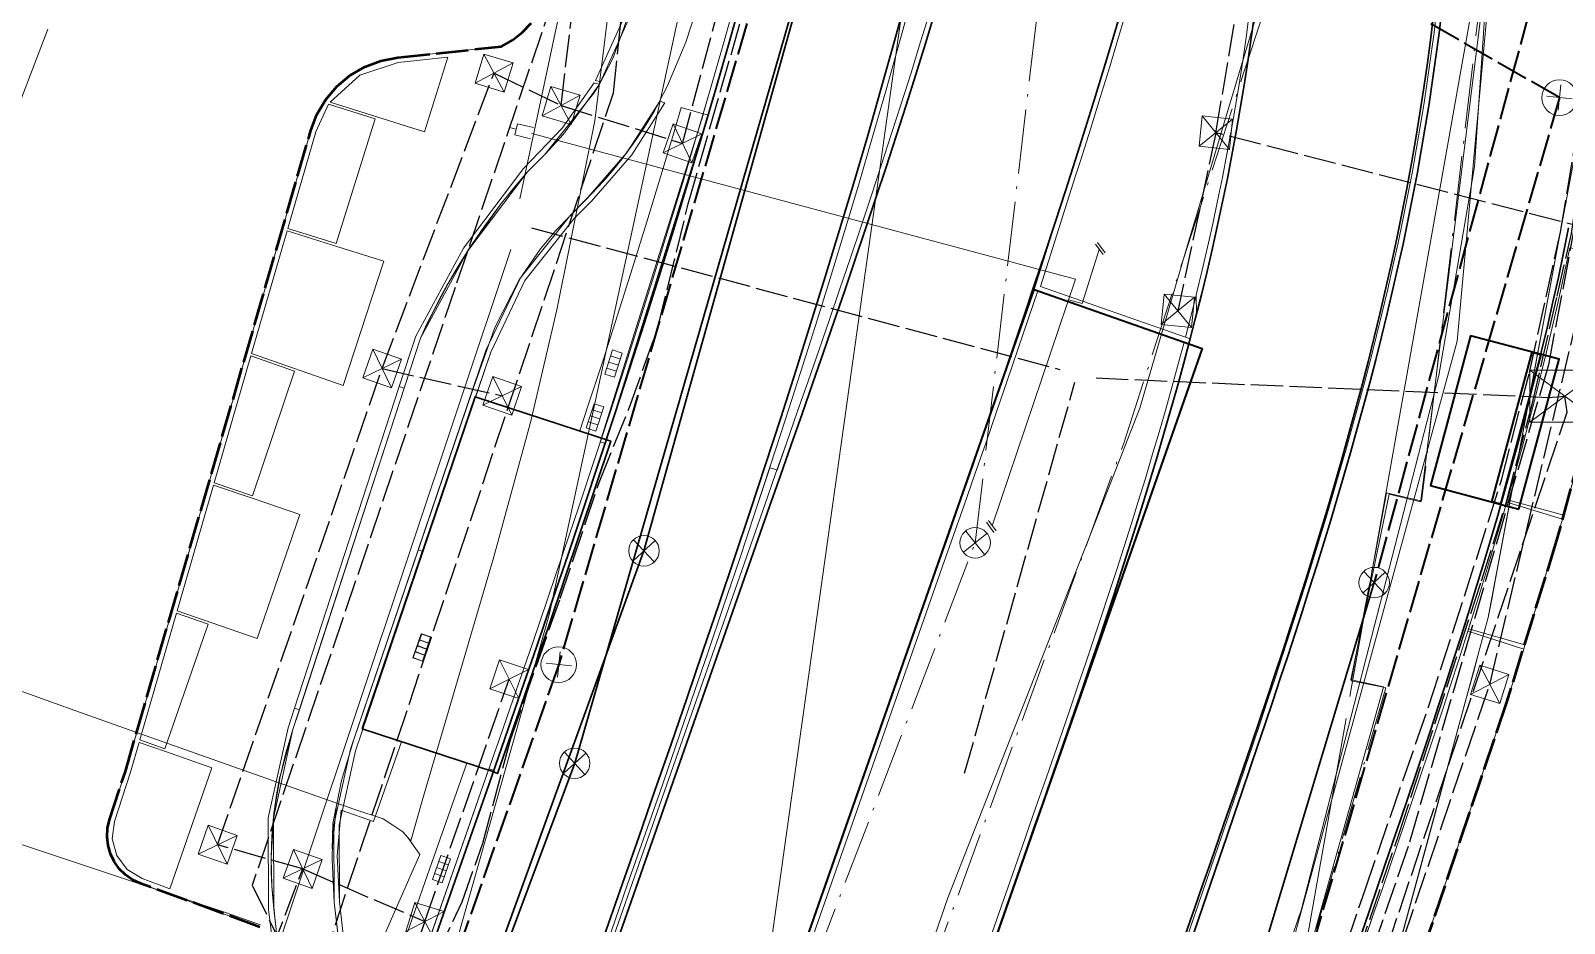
# Model space of a CAD drawing. Header units: metres. Extents: x 105014 to 106600, y 111320 to 118425.
# Drawn here: x 105889.2 to 105949.5, y 114682.6 to 114717.8 of the extents above; entities that cross this region are included whole.
import ezdxf

# ---------------------------------------------------------------- set-up
doc = ezdxf.new("R2010")
doc.units = ezdxf.units.M
doc.linetypes.add('DASHDOT', pattern=[3.556, 2.54, -0.508, 0, -0.508])
doc.linetypes.add('DASHED', pattern=[1.524, 1.27, -0.254])
for name, color, linetype, lineweight in [('00-BASE-LIMITE', 7, 'DASHED', 50), ('00-BASE-UE', 42, 'DASHED', 25), ('10-PAV-CALZADA-BRT', 12, 'CONTINUOUS', 30), ('10-PAV-CALZADA-MIXTA', 8, 'CONTINUOUS', 30), ('10-PAV-CICLORUTA', 76, 'CONTINUOUS', 18), ('10-PAV-ESTACION-TM', 1, 'CONTINUOUS', 40), ('10-PAV-PARADERO', 30, 'CONTINUOUS', 30), ('10-PAV-SARDINEL', 252, 'CONTINUOUS', 13), ('20-EP-ZONA-DURA', 253, 'CONTINUOUS', 13), ('20-EP-ZONA-VERDE', 84, 'CONTINUOUS', 13), ('30-RED-ENEL-NODOS', 11, 'CONTINUOUS', 13), ('30-RED-ENEL-PROY', 1, 'DASHED', 25), ('30-RED-ETB-CAMARA', 151, 'CONTINUOUS', 13), ('30-RED-ETB-EXIST', 145, 'CONTINUOUS', 13), ('30-RED-ETB-PROY', 5, 'DASHED', 25), ('30-RED-MOVISTAR-PROY', 4, 'DASHED', 25), ('30-RED-VANTI-EXIST', 52, 'CONTINUOUS', 13), ('30-RED-VANTI-PROY', 2, 'DASHED', 25), ('30-RED-VANTI-RETIRO', 8, 'DASHDOT', 13), ('35-RH-ACUE-DOMICILIARIA', 152, 'CONTINUOUS', 9), ('35-RH-ACUE-MENOR-EXIST', 151, 'CONTINUOUS', 13), ('35-RH-ACUE-MENOR-PROY', 5, 'DASHED', 25), ('35-RH-PLUV-COLECTOR', 96, 'CONTINUOUS', 30), ('35-RH-PLUV-INTERCEPTOR', 3, 'DASHED', 40), ('35-RH-PLUV-NODOS', 94, 'CONTINUOUS', 13), ('35-RH-PLUV-RETIRO', 8, 'DASHDOT', 13), ('36-RH-SAN-COLECTOR-PROY', 6, 'DASHED', 35), ('36-RH-SAN-POZOS', 216, 'CONTINUOUS', 13), ('50-EST-MURO-CONTENCION', 34, 'CONTINUOUS', 40), ('60-PREDIAL-LOTE', 42, 'CONTINUOUS', 13)]:
    doc.layers.add(name, color=color, linetype=linetype, lineweight=lineweight)

# ---------------------------------------------------------------- blocks, each defined once
blk = doc.blocks.new('CAM_ETB_T_13')
for p, q in [((-1.375, -1.025), (1.375, 1.025)), ((-1.375, 1.025), (1.375, -1.025))]:
    blk.add_line(p, q)
blk.add_lwpolyline([(-1.375, -1.025), (1.375, -1.025), (1.375, 1.025), (-1.375, 1.025)], close=True)
blk = doc.blocks.new('CAJA_ENEL')
for p, q in [((-0.6, -0.6), (0.6, 0.6)), ((-0.6, 0.6), (0.6, -0.6))]:
    blk.add_line(p, q)
blk.add_lwpolyline([(-0.6, -0.6), (0.6, -0.6), (0.6, 0.6), (-0.6, 0.6)], close=True)
blk = doc.blocks.new('POZO_SAN')
for p, q in [((-0.5, 0), (0.5, 0)), ((0, -0.5), (0, 0.5))]:
    blk.add_line(p, q)
blk.add_circle((0, 0), 0.7)
blk = doc.blocks.new('SUMIDERO')
for p, q in [((-0.25, -0.2), (-0.25, 0.2)), ((0, -0.2), (0, 0.2)), ((0.25, -0.2), (0.25, 0.2))]:
    blk.add_line(p, q)
blk.add_lwpolyline([(-0.5, -0.2), (0.5, -0.2), (0.5, 0.2), (-0.5, 0.2)], close=True)
blk = doc.blocks.new('POZO_PLUV')
for p, q in [((-0.42, -0.42), (0.42, 0.42)), ((-0.42, 0.42), (0.42, -0.42))]:
    blk.add_line(p, q)
blk.add_circle((0, 0), 0.6)

msp = doc.modelspace()

# ---------------------------------------------------------------- linework, layer by layer
at = {"layer": '00-BASE-LIMITE'}
for points in [[(105898.2113, 114682.4977), (105893.5141, 114684.2187), (105893.2053, 114684.3627), (105892.9254, 114684.5571), (105892.6826, 114684.7961), (105892.4839, 114685.0729), (105892.3351, 114685.3794), (105892.2405, 114685.7068), (105892.2028, 114686.0454), (105892.2231, 114686.3855), (105892.3009, 114686.7173), (105892.9211, 114688.6173), (105900.2181, 114713.8357), (105900.4598, 114714.466), (105900.804, 114715.0467), (105901.241, 114715.5613), (105901.7584, 114715.995), (105902.3412, 114716.3356), (105902.9731, 114716.5733), (105903.6359, 114716.7013), (105907.7193, 114717.1371), (105908.1526, 114717.3858), (105908.545, 114717.695), (105908.8883, 114718.058)], [(105950.9695, 114704.1529), (105949.2349, 114697.7164), (105947.2661, 114691.3477), (105944.2369, 114682.3465), (105940.7155, 114672.0683), (105932.3729, 114647.7179)]]:
    msp.add_lwpolyline(points, dxfattribs=at)
at = {"layer": '00-BASE-UE'}
for points in [[(105898.2113, 114682.4977), (105893.5141, 114684.2187), (105893.2053, 114684.3627), (105892.9254, 114684.5571), (105892.6826, 114684.7961), (105892.4839, 114685.0729), (105892.3351, 114685.3794), (105892.2405, 114685.7068), (105892.2028, 114686.0454), (105892.2231, 114686.3855), (105892.3009, 114686.7173), (105892.9211, 114688.6173), (105900.2181, 114713.8357), (105900.4598, 114714.466), (105900.804, 114715.0467), (105901.241, 114715.5613), (105901.7583, 114715.995), (105902.3412, 114716.3356), (105902.9731, 114716.5733), (105903.6359, 114716.7013), (105907.7193, 114717.1371), (105908.1526, 114717.3858), (105908.545, 114717.695), (105908.8883, 114718.058)], [(105950.9695, 114704.1529), (105949.2349, 114697.7164), (105947.2661, 114691.3477), (105944.2369, 114682.3465), (105940.7155, 114672.0683), (105932.3729, 114647.7179)]]:
    msp.add_lwpolyline(points, dxfattribs=at)
at = {"layer": '10-PAV-CALZADA-BRT'}
for points in [[(105932.2201, 114718.9515), (105931.8503, 114717.6941), (105931.4735, 114716.4399), (105931.0905, 114715.1889), (105930.7015, 114713.9407), (105930.3071, 114712.6957), (105929.9077, 114711.4535), (105929.5035, 114710.2139), (105929.0953, 114708.9769), (105928.6833, 114707.7425), (105928.2681, 114706.5103), (105927.8499, 114705.2805), (105927.4291, 114704.0527), (105927.0063, 114702.8267), (105926.5819, 114701.6027), (105926.1557, 114700.3787), (105925.7293, 114699.1583), (105925.3027, 114697.9393), (105924.8757, 114696.7215), (105882.9363, 114577.0777)], [(105876.3305, 114579.3931), (105918.2699, 114699.0371), (105918.6965, 114700.2547), (105919.1227, 114701.4713), (105919.5473, 114702.6873), (105919.9697, 114703.9003), (105920.3907, 114705.1145), (105920.8093, 114706.3283), (105921.2251, 114707.5417), (105921.6377, 114708.7551), (105922.0467, 114709.9685), (105922.4517, 114711.1819), (105922.8523, 114712.3955), (105923.2479, 114713.6097), (105923.6385, 114714.8241), (105924.0235, 114716.0391), (105924.4023, 114717.2549), (105924.7747, 114718.4715)], [(105881.7041, 114552.4015), (105928.3773, 114685.5497), (105928.6973, 114686.4629), (105929.0167, 114687.3751), (105929.3351, 114688.2865), (105929.6515, 114689.1949), (105929.9667, 114690.1043), (105930.2803, 114691.0131), (105930.5915, 114691.9215), (105930.9003, 114692.8295), (105931.2063, 114693.7371), (105931.5091, 114694.6445), (105931.8085, 114695.5519), (105932.1045, 114696.4593), (105932.3963, 114697.3667), (105932.6839, 114698.2743), (105932.9669, 114699.1821), (105933.2449, 114700.0901), (105933.5179, 114700.9985), (105933.7855, 114701.9075), (105934.0471, 114702.8167), (105934.3029, 114703.7265), (105934.5521, 114704.6369), (105934.7947, 114705.5479), (105935.0305, 114706.4595), (105935.2589, 114707.3717), (105935.4799, 114708.2847), (105935.6929, 114709.1983), (105935.8977, 114710.1125), (105936.0941, 114711.0273), (105936.2817, 114711.9429), (105936.4603, 114712.8591), (105936.6297, 114713.7761), (105936.7897, 114714.6947), (105936.9405, 114715.6159), (105937.0827, 114716.5395), (105937.2165, 114717.4657), (105937.3421, 114718.3941)], [(105944.4081, 114718.4751), (105944.2829, 114717.4855), (105944.1491, 114716.4961), (105944.0061, 114715.5065), (105943.8539, 114714.5173), (105943.6919, 114713.5285), (105943.5199, 114712.5403), (105943.3377, 114711.5539), (105943.1459, 114710.5705), (105942.9451, 114709.5899), (105942.7353, 114708.6125), (105942.5169, 114707.6381), (105942.2903, 114706.6667), (105942.0561, 114705.6985), (105941.8143, 114704.7331), (105941.5655, 114703.7709), (105941.3099, 114702.8115), (105941.0481, 114701.8553), (105940.7801, 114700.9017), (105940.5065, 114699.9511), (105940.2275, 114699.0031), (105939.9435, 114698.0579), (105939.6549, 114697.1155), (105939.3619, 114696.1755), (105939.0647, 114695.2379), (105938.7639, 114694.3029), (105938.4599, 114693.3701), (105938.1527, 114692.4395), (105937.8429, 114691.5111), (105937.5305, 114690.5845), (105937.2161, 114689.6601), (105936.9001, 114688.7375), (105936.5823, 114687.8165), (105936.2637, 114686.8973), (105935.9435, 114685.9779), (105935.6235, 114685.0621), (105935.3033, 114684.1477), (105934.9833, 114683.2341), (105888.5253, 114550.6999)]]:
    msp.add_lwpolyline(points, dxfattribs=at)
at = {"layer": '10-PAV-CALZADA-MIXTA'}
for points in [[(105923.6973, 114719.2225), (105923.1865, 114717.3557), (105922.6633, 114715.4923), (105922.1285, 114713.6321), (105921.5825, 114711.7753), (105921.0259, 114709.9215), (105920.4595, 114708.0709), (105919.8839, 114706.2229), (105919.2997, 114704.3777), (105918.7073, 114702.5351), (105918.1077, 114700.6949), (105917.5015, 114698.8567), (105916.8889, 114697.0207), (105916.2711, 114695.1865), (105915.6481, 114693.3541), (105915.0211, 114691.5229), (105914.3903, 114689.6931), (105913.7565, 114687.8643), (105913.1203, 114686.0365), (105912.4823, 114684.2091), (105911.8429, 114682.3823), (105911.2031, 114680.5557), (105876.2351, 114580.7535)], [(105899.2174, 114577.9432), (105935.9593, 114685.1823), (105936.2625, 114686.0673), (105936.5653, 114686.9525), (105936.8677, 114687.8377), (105937.1691, 114688.7233), (105937.4693, 114689.6093), (105937.7681, 114690.4957), (105938.0653, 114691.3829), (105938.3605, 114692.2705), (105938.6531, 114693.1591), (105938.9435, 114694.0483), (105939.2307, 114694.9387), (105939.5147, 114695.8299), (105939.7953, 114696.7223), (105940.0723, 114697.6159), (105940.3451, 114698.5107), (105940.6135, 114699.4069), (105940.8773, 114700.3045), (105941.1361, 114701.2035), (105941.3895, 114702.1039), (105941.6375, 114703.0059), (105941.8797, 114703.9095), (105942.1155, 114704.8147), (105942.3451, 114705.7217), (105942.5677, 114706.6303), (105942.7833, 114707.5405), (105942.9915, 114708.4525), (105943.1919, 114709.3663), (105943.3843, 114710.2817), (105943.5685, 114711.1989), (105943.7439, 114712.1179), (105943.9103, 114713.0385), (105944.0677, 114713.9605), (105944.2159, 114714.8843), (105944.3555, 114715.8093), (105944.4867, 114716.7355), (105944.6097, 114717.6629), (105944.7249, 114718.5911)], [(105889.8953, 114638.6424), (105897.3136, 114659.8152), (105901.2586, 114671.0744), (105905.9814, 114684.5545), (105906.5829, 114686.2735), (105907.2197, 114688.0969), (105907.8525, 114689.9149), (105908.4833, 114691.7349), (105909.1103, 114693.5539), (105909.7329, 114695.3721), (105910.3509, 114697.1899), (105910.9631, 114699.0073), (105911.5693, 114700.8247), (105912.1689, 114702.6419), (105912.7609, 114704.4595), (105913.3453, 114706.2773), (105913.9211, 114708.0957), (105914.4877, 114709.9147), (105915.0447, 114711.7347), (105915.5913, 114713.5555), (105916.1271, 114715.3775), (105916.6513, 114717.2005), (105916.9517, 114718.2817)], [(105949.7021, 114709.9979), (105949.5065, 114709.0239), (105949.3027, 114708.0539), (105949.0907, 114707.0875), (105948.8709, 114706.1249), (105948.6439, 114705.1663), (105948.4099, 114704.2113), (105948.1691, 114703.2601), (105947.9223, 114702.3127), (105947.6693, 114701.3687), (105947.4109, 114700.4285), (105947.1473, 114699.4919), (105946.8785, 114698.5587), (105946.6053, 114697.6291), (105946.3279, 114696.7029), (105946.0465, 114695.7799), (105945.7615, 114694.8601), (105945.4733, 114693.9435), (105945.1821, 114693.0299), (105944.8883, 114692.1193), (105944.5921, 114691.2115), (105944.2939, 114690.3067), (105943.9939, 114689.4045), (105943.6927, 114688.5049), (105943.3903, 114687.6079), (105943.0871, 114686.7133), (105942.7823, 114685.8181), (105942.4787, 114684.9289), (105942.1751, 114684.0419), (105941.8719, 114683.1567), (105924.0119, 114631.0282)]]:
    msp.add_lwpolyline(points, dxfattribs=at)
at = {"layer": '10-PAV-CICLORUTA'}
for points in [[(105898.9178, 114681.8166), (105898.7966, 114682.8706), (105898.6795, 114684.1156), (105898.6529, 114685.2182), (105898.7653, 114686.9684), (105899.0061, 114688.4245), (105899.5129, 114690.2669), (105899.9323, 114691.5537), (105901.0852, 114695.0906), (105904.5323, 114705.6661), (105904.9472, 114706.5464), (105905.6182, 114707.8144), (105906.4261, 114709.1495), (105907.7127, 114710.9637), (105908.7387, 114712.2057), (105909.4259, 114712.8909), (105910.1588, 114713.6811), (105911.5705, 114715.6557), (105912.1076, 114716.6595), (105913.6817, 114721.0751)], [(105915.9859, 114720.4179), (105914.9725, 114717.3116), (105914.2585, 114715.5946), (105913.7497, 114714.6297), (105913.3442, 114713.958), (105912.4298, 114712.6666), (105911.7314, 114711.835), (105911.0254, 114711.0967), (105909.8471, 114709.8844), (105909.2596, 114709.1747), (105908.4188, 114707.9575), (105907.4568, 114706.0848), (105906.5509, 114703.5248), (105905.2166, 114699.5966), (105901.9156, 114689.8784), (105901.4309, 114688.2677), (105901.081, 114686.5637), (105901.0524, 114685.1391), (105901.1423, 114683.4825), (105901.3685, 114681.5125)]]:
    msp.add_lwpolyline(points, dxfattribs=at)
at = {"layer": '10-PAV-ESTACION-TM'}
msp.add_lwpolyline([(105875.8843, 114556.9597), (105928.6801, 114707.5743), (105935.2859, 114705.2587), (105882.4901, 114554.6441), (105875.8843, 114556.9597)], close=True, dxfattribs=at)
at = {"layer": '10-PAV-PARADERO'}
msp.add_lwpolyline([(105902.2439, 114690.2906), (105904.9278, 114698.1923), (105906.6827, 114703.359), (105912.019, 114701.6176), (105909.5926, 114694.3852), (105907.5639, 114688.5435), (105907.3749, 114688.612), (105902.2439, 114690.2906)], close=True, dxfattribs=at)
at = {"layer": '10-PAV-SARDINEL'}
for points in [[(105876.2351, 114580.7535), (105911.2031, 114680.5557), (105911.8429, 114682.3823), (105912.4823, 114684.2091), (105913.1203, 114686.0365), (105913.7565, 114687.8643), (105914.3903, 114689.6931), (105915.0211, 114691.5229), (105915.6481, 114693.3541), (105916.2711, 114695.1865), (105916.8889, 114697.0207), (105917.5015, 114698.8567), (105918.1077, 114700.6949), (105918.7073, 114702.5351), (105919.2997, 114704.3777), (105919.8839, 114706.2229), (105920.4595, 114708.0709), (105921.0259, 114709.9215), (105921.5825, 114711.7753), (105922.1285, 114713.6321), (105922.6633, 114715.4923), (105923.1865, 114717.3557), (105923.6973, 114719.2225)], [(105923.8904, 114719.1704), (105923.3793, 114717.3023), (105922.8557, 114715.4376), (105922.3206, 114713.5763), (105921.7743, 114711.7184), (105921.2173, 114709.8635), (105920.6506, 114708.0119), (105920.0748, 114706.163), (105919.4903, 114704.3169), (105918.8976, 114702.4735), (105918.2978, 114700.6326), (105917.6913, 114698.7938), (105917.0785, 114696.9572), (105916.4606, 114695.1224), (105915.8374, 114693.2895), (105915.2103, 114691.4579), (105914.5794, 114689.6278), (105913.9455, 114687.7987), (105913.3092, 114685.9707), (105912.6711, 114684.1431), (105912.0317, 114682.3162), (105911.3919, 114680.4896), (105876.4239, 114580.6874)], [(105876.1418, 114579.4593), (105918.0812, 114699.1033), (105918.5077, 114700.3208), (105918.9339, 114701.5373), (105919.3585, 114702.7532), (105919.7808, 114703.966), (105920.2017, 114705.1799), (105920.6202, 114706.3933), (105921.0358, 114707.6063), (105921.4483, 114708.8193), (105921.8571, 114710.0321), (105922.2618, 114711.2447), (105922.6623, 114712.4579), (105923.0576, 114713.6713), (105923.448, 114714.8849), (105923.8327, 114716.0991), (105924.2113, 114717.3139), (105924.5834, 114718.5296)], [(105924.7747, 114718.4715), (105924.4023, 114717.2549), (105924.0235, 114716.0391), (105923.6385, 114714.8241), (105923.2479, 114713.6097), (105922.8523, 114712.3955), (105922.4517, 114711.1819), (105922.0467, 114709.9685), (105921.6377, 114708.7551), (105921.2251, 114707.5417), (105920.8093, 114706.3283), (105920.3907, 114705.1145), (105919.9697, 114703.9003), (105919.5473, 114702.6873), (105919.1227, 114701.4713), (105918.6965, 114700.2547), (105918.2699, 114699.0371), (105876.3305, 114579.3931)], [(105888.5253, 114550.6999), (105934.9833, 114683.2341), (105935.3033, 114684.1477), (105935.6235, 114685.0621), (105935.9435, 114685.9779), (105936.2637, 114686.8973), (105936.5823, 114687.8165), (105936.9001, 114688.7375), (105937.2161, 114689.6601), (105937.5305, 114690.5845), (105937.8429, 114691.5111), (105938.1527, 114692.4395), (105938.4599, 114693.3701), (105938.7639, 114694.3029), (105939.0647, 114695.2379), (105939.3619, 114696.1755), (105939.6549, 114697.1155), (105939.9435, 114698.0579), (105940.2275, 114699.0031), (105940.5065, 114699.9511), (105940.7801, 114700.9017), (105941.0481, 114701.8553), (105941.3099, 114702.8115), (105941.5655, 114703.7709), (105941.8143, 114704.7331), (105942.0561, 114705.6985), (105942.2903, 114706.6667), (105942.5169, 114707.6381), (105942.7353, 114708.6125), (105942.9451, 114709.5899), (105943.1459, 114710.5705), (105943.3377, 114711.5539), (105943.5199, 114712.5403), (105943.6919, 114713.5285), (105943.8539, 114714.5173), (105944.0061, 114715.5065), (105944.1491, 114716.4961), (105944.2829, 114717.4855), (105944.4081, 114718.4751)], [(105899.0282, 114578.008), (105935.7701, 114685.2471), (105936.0733, 114686.1321), (105936.3761, 114687.0172), (105936.6784, 114687.9023), (105936.9798, 114688.7876), (105937.2799, 114689.6734), (105937.5786, 114690.5594), (105937.8756, 114691.4462), (105938.1706, 114692.3334), (105938.4631, 114693.2215), (105938.7533, 114694.1101), (105939.0403, 114694.9998), (105939.324, 114695.8903), (105939.6044, 114696.7819), (105939.8812, 114697.6747), (105940.1537, 114698.5686), (105940.4218, 114699.4638), (105940.6853, 114700.3604), (105940.9438, 114701.2583), (105941.1969, 114702.1575), (105941.4445, 114703.0583), (105941.6864, 114703.9606), (105941.9218, 114704.8645), (105942.151, 114705.7701), (105942.3733, 114706.6772), (105942.5885, 114707.5858), (105942.7963, 114708.4962), (105942.9964, 114709.4083), (105943.1884, 114710.322), (105943.3722, 114711.2374), (105943.5473, 114712.1545), (105943.7134, 114713.0732), (105943.8704, 114713.9932), (105944.0182, 114714.9146), (105944.1576, 114715.8383), (105944.2886, 114716.7627), (105944.4113, 114717.6884), (105944.5263, 114718.6149)], [(105944.7249, 114718.5911), (105944.6097, 114717.6629), (105944.4867, 114716.7355), (105944.3555, 114715.8093), (105944.2159, 114714.8843), (105944.0677, 114713.9605), (105943.9103, 114713.0385), (105943.7439, 114712.1179), (105943.5685, 114711.1989), (105943.3843, 114710.2817), (105943.1919, 114709.3663), (105942.9915, 114708.4525), (105942.7833, 114707.5405), (105942.5677, 114706.6303), (105942.3451, 114705.7217), (105942.1155, 114704.8147), (105941.8797, 114703.9095), (105941.6375, 114703.0059), (105941.3895, 114702.1039), (105941.1361, 114701.2035), (105940.8773, 114700.3045), (105940.6135, 114699.4069), (105940.3451, 114698.5107), (105940.0723, 114697.6159), (105939.7953, 114696.7223), (105939.5147, 114695.8299), (105939.2307, 114694.9387), (105938.9435, 114694.0483), (105938.6531, 114693.1591), (105938.3605, 114692.2705), (105938.0653, 114691.3829), (105937.7681, 114690.4957), (105937.4693, 114689.6093), (105937.1691, 114688.7233), (105936.8677, 114687.8377), (105936.5653, 114686.9525), (105936.2625, 114686.0673), (105935.9593, 114685.1823), (105899.2174, 114577.9432)], [(105944.5263, 114718.6149), (105944.4113, 114717.6884), (105944.2886, 114716.7627), (105944.1576, 114715.8383), (105944.0182, 114714.9146), (105943.8704, 114713.9932), (105943.7134, 114713.0732), (105943.5473, 114712.1545), (105943.3722, 114711.2374), (105943.1884, 114710.322), (105942.9964, 114709.4083), (105942.7963, 114708.4962), (105942.5885, 114707.5858), (105942.3733, 114706.6772), (105942.151, 114705.7701), (105941.9218, 114704.8645), (105941.6864, 114703.9606), (105941.4445, 114703.0583), (105941.1969, 114702.1575), (105940.9438, 114701.2583), (105940.6853, 114700.3604), (105940.4218, 114699.4638), (105940.1537, 114698.5686), (105939.8812, 114697.6747), (105939.6044, 114696.7819), (105939.324, 114695.8903), (105939.0403, 114694.9998), (105938.7533, 114694.1101), (105938.4631, 114693.2215), (105938.1706, 114692.3334), (105937.8756, 114691.4462), (105937.5786, 114690.5594), (105937.2799, 114689.6734), (105936.9798, 114688.7876), (105936.6784, 114687.9023), (105936.3761, 114687.0172), (105936.0733, 114686.1321), (105935.7701, 114685.2471), (105930.1116, 114668.7315)], [(105889.707, 114638.7097), (105897.1249, 114659.8813), (105901.0699, 114671.1405), (105905.7926, 114684.6206), (105906.3941, 114686.3395), (105907.0309, 114688.1627), (105907.6636, 114689.9805), (105908.2943, 114691.8003), (105908.9212, 114693.6189), (105909.5436, 114695.4367), (105910.1615, 114697.254), (105910.7735, 114699.0709), (105911.3794, 114700.8874), (105911.9789, 114702.7042), (105912.5706, 114704.5211), (105913.1548, 114706.3381), (105913.7303, 114708.1557), (105914.2966, 114709.9737), (105914.8533, 114711.7927), (105915.3996, 114713.6125), (105915.9351, 114715.4334), (105916.4589, 114717.2549), (105916.758, 114718.3317)], [(105916.9517, 114718.2817), (105916.6513, 114717.2005), (105916.1271, 114715.3775), (105915.5913, 114713.5555), (105915.0447, 114711.7347), (105914.4877, 114709.9147), (105913.9211, 114708.0957), (105913.3453, 114706.2773), (105912.7609, 114704.4595), (105912.1689, 114702.6419), (105911.5693, 114700.8247), (105910.9631, 114699.0073), (105910.3509, 114697.1899), (105909.7329, 114695.3721), (105909.1103, 114693.5539), (105908.4833, 114691.7349), (105907.8525, 114689.9149), (105907.2197, 114688.0969), (105906.5829, 114686.2735), (105905.9814, 114684.5545), (105901.2586, 114671.0744), (105897.3136, 114659.8152), (105889.8953, 114638.6424)], [(105882.9363, 114577.0777), (105924.8757, 114696.7215), (105925.3027, 114697.9393), (105925.7293, 114699.1583), (105926.1557, 114700.3787), (105926.5819, 114701.6027), (105927.0063, 114702.8267), (105927.4291, 114704.0527), (105927.8499, 114705.2805), (105928.2681, 114706.5103), (105928.6833, 114707.7425), (105929.0953, 114708.9769), (105929.5035, 114710.2139), (105929.9077, 114711.4535), (105930.1074, 114712.0746), (105928.6801, 114707.5743), (105928.821, 114707.5249), (105928.4576, 114706.4462), (105928.0392, 114705.2159), (105927.6183, 114703.9877), (105927.1954, 114702.7614), (105926.7709, 114701.5371), (105926.3446, 114700.3128), (105925.9181, 114699.0923), (105925.4915, 114697.8732), (105925.0644, 114696.6553), (105883.125, 114577.0116)], [(105924.0119, 114631.0282), (105941.8719, 114683.1567), (105942.1751, 114684.0419), (105942.4787, 114684.9289), (105942.7823, 114685.8181), (105943.0871, 114686.7133), (105943.3903, 114687.6079), (105943.6927, 114688.5049), (105943.9939, 114689.4045), (105944.2939, 114690.3067), (105944.5921, 114691.2115), (105944.8883, 114692.1193), (105945.1821, 114693.0299), (105945.4733, 114693.9435), (105945.7615, 114694.8601), (105946.0465, 114695.7799), (105946.3279, 114696.7029), (105946.6053, 114697.6291), (105946.8785, 114698.5587), (105947.1473, 114699.4919), (105947.4109, 114700.4285), (105947.6693, 114701.3687), (105947.9223, 114702.3127), (105948.1691, 114703.2601), (105948.4099, 114704.2113), (105948.6439, 114705.1663), (105948.8709, 114706.1249), (105949.0907, 114707.0875), (105949.3027, 114708.0539), (105949.5065, 114709.0239), (105949.7021, 114709.9979)], [(105949.7024, 114708.9837), (105949.4983, 114708.0119), (105949.2859, 114707.0438), (105949.0657, 114706.0796), (105948.8384, 114705.1195), (105948.604, 114704.163), (105948.3628, 114703.2104), (105948.1157, 114702.2616), (105947.8623, 114701.3163), (105947.6036, 114700.3749), (105947.3397, 114699.4371), (105947.0706, 114698.5028), (105946.7971, 114697.5722), (105946.5194, 114696.6451), (105946.2377, 114695.7212), (105945.9524, 114694.8005), (105945.664, 114693.8832), (105945.3726, 114692.9689), (105945.0785, 114692.0576), (105944.7821, 114691.1492), (105944.4838, 114690.2439), (105944.1837, 114689.3412), (105943.8823, 114688.4412), (105943.5798, 114687.5439), (105943.2765, 114686.649), (105942.9716, 114685.7536), (105942.668, 114684.8642), (105942.3643, 114683.9771), (105942.0611, 114683.0919), (105924.2011, 114630.9634)], [(105881.5168, 114552.4717), (105928.1886, 114685.6159), (105928.5086, 114686.529), (105928.8279, 114687.4412), (105929.1463, 114688.3524), (105929.4626, 114689.2606), (105929.7777, 114690.1697), (105930.0912, 114691.0781), (105930.4023, 114691.9861), (105930.7109, 114692.8937), (105931.0167, 114693.8007), (105931.3192, 114694.7073), (105931.6185, 114695.6143), (105931.9143, 114696.5209), (105932.2058, 114697.4275), (105932.4931, 114698.3343), (105932.7759, 114699.2412), (105933.0536, 114700.1482), (105933.3262, 114701.0556), (105933.5935, 114701.9634), (105933.8548, 114702.8714), (105934.1102, 114703.78), (105934.359, 114704.6891), (105934.5769, 114705.5072), (105934.7662, 114705.4409), (105934.5521, 114704.6369), (105934.3029, 114703.7265), (105934.0471, 114702.8167), (105933.7855, 114701.9075), (105933.5179, 114700.9985), (105933.2449, 114700.0901), (105932.9669, 114699.1821), (105932.6839, 114698.2743), (105932.3963, 114697.3667), (105932.1045, 114696.4593), (105931.8085, 114695.5519), (105931.5091, 114694.6445), (105931.2063, 114693.7371), (105930.9003, 114692.8295), (105930.5915, 114691.9215), (105930.2803, 114691.0131), (105929.9667, 114690.1043), (105929.6515, 114689.1949), (105929.3351, 114688.2865), (105929.0167, 114687.3751), (105928.6973, 114686.4629), (105928.3773, 114685.5497), (105881.7041, 114552.4015)]]:
    msp.add_lwpolyline(points, dxfattribs=at)
msp.add_lwpolyline([(105935.0305, 114706.4595), (105934.8172, 114705.6349), (105934.6278, 114705.7013), (105934.8367, 114706.5089), (105935.0614, 114707.4065), (105935.0589, 114707.3704), (105935.0686, 114706.6115), (105935.0305, 114706.4595)], close=True, dxfattribs=at)
at = {"layer": '20-EP-ZONA-DURA'}
for points in [[(105916.758, 114718.3317), (105916.4589, 114717.2549), (105915.9351, 114715.4334), (105915.6583, 114714.4921), (105914.7929, 114714.7393), (105914.5369, 114713.8689), (105913.9919, 114712.0539), (105913.4367, 114710.2393), (105912.8715, 114708.4253), (105912.2973, 114706.6117), (105911.7145, 114704.7981), (105911.1235, 114702.9847), (105910.8035, 114702.0143), (105906.7033, 114703.3523), (105907.2997, 114705.1081), (105908.6339, 114707.9253), (105910.5745, 114710.3647), (105911.2617, 114711.0499), (105912.8449, 114712.8807), (105914.1413, 114714.9245), (105913.9443, 114714.9805), (105913.7491, 114714.63), (105914.2585, 114715.5946), (105914.9725, 114717.3116), (105915.9859, 114720.4179)], [(105912.6085, 114718.4363), (105911.4239, 114715.8013), (105911.6188, 114715.7459), (105911.5705, 114715.6557), (105911.3715, 114715.7123), (105910.1065, 114713.9289), (105908.5975, 114712.3475), (105908.5929, 114712.3427), (105906.2207, 114709.2002), (105904.3453, 114705.7383), (105903.6995, 114703.7567), (105899.5779, 114691.1116), (105899.3231, 114690.3301), (105898.5452, 114686.8003), (105898.5593, 114683.1859), (105898.6435, 114682.4525)], [(105937.1438, 114718.4201), (105937.0185, 114717.4934), (105936.8849, 114716.569), (105936.743, 114715.6474), (105936.5925, 114714.728), (105936.4329, 114713.8114), (105936.2638, 114712.8964), (105936.0856, 114711.9821), (105935.8984, 114711.0682), (105935.7024, 114710.1554), (105935.4979, 114709.2429), (105935.2854, 114708.3314), (105935.0639, 114707.4189), (105935.0614, 114707.4065), (105934.8367, 114706.5089), (105934.6278, 114705.7013), (105928.9294, 114707.6988), (105928.9294, 114707.6988), (105930.2979, 114712.0138), (105930.4977, 114712.6349), (105930.8923, 114713.8808), (105931.2816, 114715.1299), (105931.6649, 114716.3819), (105932.042, 114717.6372), (105932.4122, 114718.8957)], [(105898.2113, 114682.4977), (105893.5141, 114684.2187), (105893.2053, 114684.3627), (105892.9254, 114684.5571), (105892.6826, 114684.7961), (105892.4839, 114685.0729), (105892.3351, 114685.3794), (105892.2405, 114685.7068), (105892.2028, 114686.0454), (105892.2231, 114686.3855), (105892.3009, 114686.7173), (105892.9211, 114688.6173), (105900.2181, 114713.8357), (105900.4598, 114714.466), (105900.804, 114715.0467), (105901.241, 114715.5613), (105901.7584, 114715.995), (105902.3412, 114716.3356), (105902.9731, 114716.5733), (105903.6359, 114716.7013), (105907.7193, 114717.1371), (105908.1526, 114717.3858), (105908.545, 114717.695), (105908.8883, 114718.058)], [(105876.4239, 114580.6874), (105911.3919, 114680.4896), (105912.0317, 114682.3162), (105912.6711, 114684.1431), (105913.3092, 114685.9707), (105913.9455, 114687.7987), (105914.5794, 114689.6278), (105915.2103, 114691.4579), (105915.8374, 114693.2895), (105916.4606, 114695.1224), (105917.0785, 114696.9572), (105917.6913, 114698.7938), (105918.276, 114700.5664), (105918.4181, 114700.5181), (105918.5601, 114700.4698), (105918.5077, 114700.3208), (105918.0812, 114699.1033), (105876.1418, 114579.4593)], [(105901.7047, 114680.3381), (105901.3409, 114683.5053), (105901.2545, 114685.3056), (105901.4069, 114687.1016), (105902.6903, 114686.6545), (105903.7827, 114689.7872), (105906.351, 114688.947), (105906.1813, 114688.4595), (105906.1813, 114688.4595), (105905.5447, 114686.6369), (105904.9063, 114684.8123), (105904.6173, 114683.9875), (105902.8055, 114678.8019)]]:
    msp.add_lwpolyline(points, dxfattribs=at)
for points in [[(105900.9803, 114714.9491), (105904.6913, 114713.7845), (105905.6097, 114716.7109), (105903.6573, 114716.5025), (105902.1535, 114716.0107), (105900.9803, 114714.9491)], [(105902.7529, 114714.2881), (105900.9199, 114714.8633), (105900.4103, 114713.7801), (105899.3107, 114709.9803), (105901.2137, 114709.3829), (105902.7529, 114714.2881)], [(105913.3443, 114713.9582), (105913.7348, 114714.6051), (105913.5433, 114714.2794), (105913.3443, 114713.9582)], [(105913.3443, 114713.9582), (105912.9026, 114713.3015), (105912.4293, 114712.667), (105913.3443, 114713.9582)], [(105911.7326, 114711.8363), (105912.4162, 114712.6504), (105912.0811, 114712.2378), (105911.7326, 114711.8363)], [(105908.7387, 114712.2057), (105907.7129, 114710.9636), (105908.2162, 114711.5926), (105908.7387, 114712.2057)], [(105911.1205, 114711.1915), (105911.0254, 114711.0967), (105911.7307, 114711.8342), (105911.1205, 114711.1915)], [(105907.7091, 114710.9587), (105906.4263, 114709.1494), (105907.0484, 114710.0677), (105907.7091, 114710.9587)], [(105901.2791, 114709.2577), (105899.2829, 114709.8841), (105897.8869, 114705.0591), (105901.4939, 114703.8029), (105903.0883, 114708.6899), (105901.2791, 114709.2577)], [(105906.4225, 114709.1435), (105905.6334, 114707.8414), (105906.0184, 114708.4982), (105906.4225, 114709.1435)], [(105949.5171, 114698.7034), (105947.3012, 114699.3039), (105947.3397, 114699.4371), (105947.6036, 114700.3749), (105947.8623, 114701.3163), (105948.1157, 114702.2616), (105948.3628, 114703.2104), (105948.604, 114704.163), (105948.8384, 114705.1195), (105949.0657, 114706.0796), (105949.2859, 114707.0438), (105949.4983, 114708.0119), (105949.7024, 114708.9837), (105949.7499, 114709.2205), (105951.6354, 114708.8917), (105951.3437, 114706.3967), (105950.9695, 114704.1529), (105949.5171, 114698.7034)], [(105905.6157, 114707.8098), (105904.9483, 114706.5485), (105905.2734, 114707.1837), (105905.6157, 114707.8098)], [(105904.947, 114706.5459), (105904.5323, 114705.6661), (105904.7355, 114706.1079), (105904.947, 114706.5459)], [(105899.5733, 114704.3659), (105897.8589, 114704.9629), (105896.4147, 114699.9715), (105897.9213, 114699.4637), (105899.5733, 114704.3659)], [(105897.9841, 114699.3371), (105896.3869, 114699.8753), (105894.9585, 114694.9387), (105898.1015, 114693.8439), (105899.7819, 114698.7313), (105897.9841, 114699.3371)], [(105947.99, 114693.5963), (105945.7727, 114694.2289), (105945.9524, 114694.8005), (105946.2377, 114695.7212), (105946.5194, 114696.6451), (105946.7971, 114697.5722), (105947.0706, 114698.5028), (105947.2735, 114699.2077), (105949.4703, 114698.5398), (105947.99, 114693.5963)], [(105896.1781, 114694.4079), (105894.9305, 114694.8425), (105893.4887, 114689.8591), (105894.4743, 114689.5159), (105896.1781, 114694.4079)], [(105944.2369, 114682.3465), (105943.4892, 114680.1642), (105941.3055, 114680.8863), (105942.0611, 114683.0919), (105942.3643, 114683.9771), (105942.668, 114684.8642), (105942.9716, 114685.7536), (105943.2765, 114686.649), (105943.5798, 114687.5439), (105943.8823, 114688.4412), (105944.1837, 114689.3412), (105944.4838, 114690.2439), (105944.7821, 114691.1492), (105945.0785, 114692.0576), (105945.3726, 114692.9689), (105945.664, 114693.8832), (105945.7426, 114694.1336), (105947.939, 114693.4335), (105947.2661, 114691.3477), (105944.2369, 114682.3465)], [(105899.5129, 114690.2669), (105899.0065, 114688.4244), (105899.2325, 114689.3531), (105899.5129, 114690.2669)], [(105894.5359, 114689.3885), (105893.4609, 114689.7629), (105893.1123, 114688.5585), (105892.4909, 114686.6553), (105892.4062, 114685.9739), (105892.5828, 114685.3104), (105892.995, 114684.7613), (105893.5829, 114684.4065), (105894.6675, 114684.0091), (105896.3301, 114688.7637), (105894.5359, 114689.3885)], [(105899.0047, 114688.4164), (105898.7655, 114686.9684), (105898.8687, 114687.6951), (105899.0047, 114688.4164)], [(105901.0615, 114685.5589), (105901.081, 114686.5637), (105901.2058, 114687.1716), (105901.215, 114687.1684), (105901.0615, 114685.5589)], [(105898.6529, 114685.2174), (105898.6854, 114686.0925), (105898.7651, 114686.9644), (105898.6529, 114685.2174)], [(105898.6529, 114685.2174), (105898.6796, 114684.1156), (105898.6569, 114684.6663), (105898.6529, 114685.2174)], [(105898.6804, 114684.0998), (105898.7966, 114682.8706), (105898.7579, 114683.2087), (105898.6804, 114684.0998)]]:
    msp.add_lwpolyline(points, close=True, dxfattribs=at)
at = {"layer": '20-EP-ZONA-VERDE'}
for points in [[(105913.6501, 114720.9783), (105912.7985, 114718.3741), (105911.6225, 114715.7449), (105911.4239, 114715.8013), (105912.6085, 114718.4363), (105913.4575, 114721.0331), (105913.6501, 114720.9783)], [(105904.6913, 114713.7845), (105900.9803, 114714.9491), (105902.1535, 114716.0107), (105903.6573, 114716.5025), (105905.6097, 114716.7109), (105904.6913, 114713.7845)], [(105911.5705, 114715.6557), (105911.3549, 114715.3023), (105909.4259, 114712.8909), (105908.7387, 114712.2057), (105906.3901, 114709.0937), (105904.5323, 114705.6661), (105903.8897, 114703.6947), (105903.6995, 114703.7567), (105904.3453, 114705.7383), (105906.2207, 114709.2002), (105908.5929, 114712.3427), (105908.5975, 114712.3475), (105910.1065, 114713.9289), (105911.3715, 114715.7123), (105911.5705, 114715.6557)], [(105902.7529, 114714.2881), (105901.2137, 114709.3829), (105899.3107, 114709.9803), (105900.4103, 114713.7801), (105900.9199, 114714.8633), (105902.7529, 114714.2881)], [(105914.1413, 114714.9245), (105912.8449, 114712.8807), (105911.2617, 114711.0499), (105910.5745, 114710.3647), (105908.6339, 114707.9253), (105907.2997, 114705.1081), (105904.6373, 114697.2693), (105904.4479, 114697.3337), (105907.1105, 114705.1723), (105908.4642, 114708.031), (105910.4333, 114710.5063), (105911.1205, 114711.1915), (105912.6713, 114712.9825), (105913.9443, 114714.9805), (105914.1413, 114714.9245)], [(105915.8503, 114714.4363), (105911.7989, 114701.5209), (105911.6093, 114701.5839), (105915.6661, 114714.4907), (105915.8503, 114714.4363)], [(105901.2791, 114709.2577), (105903.0883, 114708.6899), (105901.4939, 114703.8029), (105897.8869, 114705.0591), (105899.2829, 114709.8841), (105901.2791, 114709.2577)], [(105899.5733, 114704.3659), (105897.9213, 114699.4637), (105896.4147, 114699.9715), (105897.8589, 114704.9629), (105899.5733, 114704.3659)], [(105903.8897, 114703.6947), (105899.768, 114691.0496), (105899.5779, 114691.1116), (105903.6995, 114703.7567), (105903.8897, 114703.6947)], [(105918.4181, 114700.5181), (105918.2755, 114700.5651), (105918.2764, 114700.5677), (105918.4181, 114700.5181)], [(105918.5605, 114700.4711), (105918.5597, 114700.4685), (105918.4181, 114700.5181), (105918.5605, 114700.4711)], [(105897.9841, 114699.3371), (105899.7819, 114698.7313), (105898.1015, 114693.8439), (105894.9585, 114694.9387), (105896.3869, 114699.8753), (105897.9841, 114699.3371)], [(105949.5189, 114698.7029), (105949.4719, 114698.5393), (105947.2735, 114699.2077), (105947.3011, 114699.3039), (105949.5189, 114698.7029)], [(105904.6373, 114697.2693), (105901.9747, 114689.4307), (105901.3292, 114686.503), (105901.3409, 114683.5053), (105901.7047, 114680.3381), (105901.8047, 114678.9451), (105901.6025, 114679.0165), (105901.5059, 114680.3153), (105901.1423, 114683.4825), (105901.1304, 114686.5241), (105901.7853, 114689.4949), (105904.4479, 114697.3337), (105904.6373, 114697.2693)], [(105896.1781, 114694.4079), (105894.4743, 114689.5159), (105893.4887, 114689.8591), (105894.9305, 114694.8425), (105896.1781, 114694.4079)], [(105947.9905, 114693.5961), (105947.9391, 114693.4335), (105945.7423, 114694.1337), (105945.7727, 114694.2289), (105947.9905, 114693.5961)], [(105899.768, 114691.0496), (105899.5129, 114690.2669), (105898.744, 114686.7797), (105898.7579, 114683.2087), (105899.1385, 114679.8857), (105898.9297, 114679.9595), (105898.6879, 114682.0661), (105898.6663, 114682.2537), (105898.6561, 114682.3423), (105898.6435, 114682.4525), (105898.5593, 114683.1859), (105898.5451, 114686.8), (105899.3231, 114690.3301), (105899.5779, 114691.1116), (105899.768, 114691.0496)], [(105894.5359, 114689.3885), (105896.3301, 114688.7637), (105894.6675, 114684.0091), (105893.5829, 114684.4065), (105892.9951, 114684.7612), (105892.5829, 114685.3103), (105892.4063, 114685.9737), (105892.4909, 114686.6553), (105893.1123, 114688.5585), (105893.4609, 114689.7629), (105894.5359, 114689.3885)], [(105907.4171, 114688.6641), (105903.8509, 114678.4351), (105903.6627, 114678.5027), (105907.2281, 114688.7295), (105907.4171, 114688.6641)]]:
    msp.add_lwpolyline(points, close=True, dxfattribs=at)
msp.add_lwpolyline([(105924.5833, 114718.5295), (105924.2113, 114717.3139), (105923.8327, 114716.0991), (105923.4479, 114714.8849), (105923.0577, 114713.6711), (105922.6621, 114712.4579), (105922.2619, 114711.2449), (105921.8571, 114710.0321), (105921.4483, 114708.8193), (105921.0359, 114707.6063), (105920.6203, 114706.3933), (105920.2017, 114705.1799), (105919.7809, 114703.9659), (105919.3585, 114702.7531), (105918.9339, 114701.5375), (105918.5605, 114700.4711), (105918.4181, 114700.5181), (105918.2764, 114700.5677), (105918.2979, 114700.6325), (105918.8977, 114702.4735), (105919.4901, 114704.3169), (105920.0747, 114706.1631), (105920.6507, 114708.0119), (105921.2173, 114709.8635), (105921.7741, 114711.7183), (105922.3205, 114713.5763), (105922.8559, 114715.4377), (105923.3793, 114717.3023), (105923.8903, 114719.1705)], dxfattribs=at)
at = {"layer": '30-RED-ENEL-PROY'}
for points in [[(105910.0643, 114714.8143), (105913.5095, 114743.7861)], [(105914.8423, 114713.3245), (105919.0843, 114729.1839)], [(105935.8295, 114713.7463), (105936.7945, 114719.4239)], [(105903.0225, 114704.4699), (105907.4261, 114716.0917)], [(105907.4261, 114716.0917), (105910.0643, 114714.8143)], [(105910.0643, 114714.8143), (105914.8423, 114713.3245)], [(105935.8295, 114713.7463), (105934.3307, 114706.7341)], [(105950.8641, 114709.8753), (105935.8295, 114713.7463)], [(105946.6029, 114692.0429), (105950.8641, 114709.8753)], [(105896.5527, 114685.7367), (105903.0225, 114704.4699)], [(105903.0225, 114704.4699), (105907.7509, 114703.3939)], [(105904.7053, 114682.7185), (105908.0235, 114692.2513)], [(105939.7685, 114671.8973), (105946.6029, 114692.0429)], [(105899.9015, 114684.7853), (105896.5527, 114685.7367)], [(105890.5305, 114660.1731), (105899.9015, 114684.7853)], [(105899.9015, 114684.7853), (105904.7053, 114682.7185)], [(105904.7053, 114682.7185), (105901.1631, 114672.7923)]]:
    msp.add_lwpolyline(points, dxfattribs=at)
at = {"layer": '30-RED-ETB-EXIST'}
for points in [[(105908.441, 114711.141), (105915.4, 114743.855), (105910.773, 114747.267)], [(105941.104, 114691.562), (105946.234, 114720.556)], [(105895.841, 114672.517), (105896.037, 114673.081), (105908.086, 114709.148)], [(105940.148, 114672.804), (105938.022, 114674.14), (105940.952, 114690.705)]]:
    msp.add_lwpolyline(points, dxfattribs=at)
at = {"layer": '30-RED-ETB-PROY'}
for points in [[(105908.899, 114710.006), (105929.691, 114704.427)], [(105925.942, 114688.553), (105930.284, 114703.938)], [(105931.114, 114704.098), (105948.915, 114703.333), (105949.557, 114703.386)], [(105940.148, 114672.804), (105939.633, 114672.977), (105949.65, 114702.757), (105949.557, 114703.386)]]:
    msp.add_lwpolyline(points, dxfattribs=at)
at = {"layer": '30-RED-MOVISTAR-PROY'}
msp.add_lwpolyline([(105887.6591, 114642.1127), (105912.1241, 114715.3151), (105916.4516, 114756.2001)], dxfattribs=at)
at = {"layer": '30-RED-VANTI-EXIST'}
for points in [[(105944.5078, 114704.264), (105946.6849, 114721.8519), (105948.0541, 114734.5823), (105949.2757, 114734.4703), (105949.2986, 114734.6658)], [(105938.3862, 114720.5682), (105937.3329, 114718.0609), (105934.6831, 114709.2295), (105934.5539, 114708.7875)], [(105934.5539, 114708.7875), (105932.8361, 114702.9095), (105930.8515, 114697.8495)], [(105943.8885, 114699.2614), (105944.5078, 114704.264)], [(105941.403, 114693.5129), (105942.6519, 114699.5261), (105943.8847, 114699.2305), (105943.8885, 114699.2614)], [(105930.8515, 114697.8495), (105925.2821, 114683.6495), (105919.3912, 114666.5955)], [(105941.1596, 114692.2236), (105941.1363, 114692.2287), (105941.403, 114693.5129)], [(105938.2677, 114677.1433), (105942.4233, 114691.9307)], [(105942.4233, 114691.9307), (105942.4277, 114691.9463), (105941.1596, 114692.2236)]]:
    msp.add_lwpolyline(points, dxfattribs=at)
at = {"layer": '30-RED-VANTI-PROY'}
for points in [[(105879.1825, 114606.9824), (105879.5205, 114608.3011), (105888.1353, 114632.8463), (105890.0171, 114637.5905), (105890.7831, 114639.6375), (105894.0895, 114650.4197), (105897.1189, 114658.5953), (105898.2421, 114661.6289), (105899.1395, 114663.4719), (105900.1601, 114666.2085), (105901.2373, 114670.1757), (105905.1463, 114681.3453), (105906.1791, 114683.4917), (105906.9809, 114685.8009), (105908.0713, 114689.8605), (105910.0305, 114695.4263), (105911.5605, 114699.9915), (105912.7591, 114702.9497), (105913.8771, 114706.0869), (105915.0679, 114710.9519), (105918.0227, 114721.2339), (105920.9817, 114732.5925), (105921.5867, 114736.5505), (105921.8375, 114738.9008)], [(105916.6561, 114611.8011), (105917.5191, 114614.3593), (105919.7213, 114620.0777), (105922.3449, 114627.1991), (105924.7387, 114634.3637), (105927.5955, 114642.6581), (105930.0613, 114649.8565), (105935.2187, 114665.1123), (105938.5147, 114674.5977), (105941.6843, 114683.9275), (105944.1935, 114691.1661), (105946.0779, 114696.9725), (105947.0595, 114700.0829), (105948.1693, 114704.3189), (105949.3899, 114709.8347), (105950.2293, 114714.9283), (105950.8171, 114719.5557), (105951.4975, 114727.9543), (105951.7683, 114733.0111), (105951.8102, 114735.2953)], [(105907.6722, 114582.7979), (105908.1869, 114584.3079), (105913.0153, 114598.7205), (105917.4869, 114611.9305), (105923.6651, 114629.4631), (105926.1895, 114637.2785), (105932.0501, 114654.1549), (105937.9487, 114671.2525), (105943.0215, 114686.1443), (105946.2827, 114696.1183), (105947.2475, 114699.1711), (105948.2679, 114703.0567), (105949.2549, 114707.3105), (105949.8141, 114709.7765), (105951.0991, 114718.1455), (105952.1327, 114730.8545), (105952.2876, 114734.4867)]]:
    msp.add_lwpolyline(points, dxfattribs=at)
at = {"layer": '30-RED-VANTI-RETIRO'}
for points in [[(105948.0543, 114734.6065), (105944.5078, 114704.264)], [(105934.5539, 114708.7875), (105936.9069, 114716.0453), (105938.3862, 114720.5682)], [(105930.8515, 114697.8495), (105932.2005, 114701.5283), (105934.5539, 114708.7875)], [(105944.5078, 114704.264), (105943.9221, 114699.2535), (105943.8885, 114699.2614)], [(105943.8885, 114699.2614), (105942.5475, 114699.5759), (105941.403, 114693.5129)], [(105919.3912, 114666.5955), (105930.8515, 114697.8495)], [(105941.403, 114693.5129), (105941.1596, 114692.2236)], [(105942.4233, 114691.9307), (105942.5139, 114691.9125), (105938.2677, 114677.1433)], [(105941.1596, 114692.2236), (105941.1527, 114692.1869), (105942.4233, 114691.9307)]]:
    msp.add_lwpolyline(points, dxfattribs=at)
at = {"layer": '35-RH-ACUE-DOMICILIARIA'}
for points in [[(105908.3023, 114713.8832), (105908.0378, 114713.954)], [(105908.867, 114713.5009), (105908.2457, 114713.6547), (105908.3559, 114714.0999), (105908.9772, 114713.9462)], [(105927.0312, 114698.2857), (105930.3083, 114707.9889), (105908.9206, 114713.7176)], [(105931.0931, 114709.3592), (105931.387, 114708.9547)], [(105931.1763, 114709.4197), (105931.4703, 114709.0152)], [(105930.0313, 114707.1686), (105930.5663, 114707.0299), (105931.2401, 114709.1569)], [(105926.8842, 114698.488), (105927.1782, 114698.0835)], [(105926.8009, 114698.4274), (105927.0949, 114698.023)]]:
    msp.add_lwpolyline(points, dxfattribs=at)
at = {"layer": '35-RH-ACUE-MENOR-EXIST'}
for points in [[(105916.47, 114740.97), (105915.05, 114720.04), (105909.59, 114694.78), (105904.95, 114678.39), (105895.68, 114655.05)], [(105917.64, 114618.48), (105931.64, 114655.52), (105945.32, 114705.54), (105947.37, 114728)]]:
    msp.add_lwpolyline(points, dxfattribs=at)
at = {"layer": '35-RH-ACUE-MENOR-PROY'}
for points in [[(105919.1032, 114816.3456), (105918.6763, 114759.2684), (105918.3564, 114756.308), (105918.2622, 114755.4133), (105916.8481, 114742.2491), (105916.6484, 114740.3895), (105916.4785, 114738.8081), (105913.2255, 114729.2295), (105905.9011, 114707.6623), (105897.9173, 114684.1534), (105899.5464, 114680.8043), (105891.2793, 114656.8825), (105891.0462, 114656.2059), (105887.9453, 114647.2324), (105881.7102, 114629.1887), (105881.307, 114626.2492), (105869.7933, 114594.6801), (105864.9284, 114583.8179), (105861.1542, 114573.0061), (105858.6831, 114565.9326), (105858.2178, 114564.4958), (105858.0017, 114563.4544), (105855.3717, 114550.7855), (105854.0168, 114544.2587)], [(105954.5265, 114816.3428), (105954.2284, 114812.4868), (105952.9687, 114768.8574), (105952.3484, 114727.5527), (105952.2545, 114725.9017), (105952.2646, 114722.3196), (105948.9104, 114704.6195), (105943.3941, 114685.6658), (105927.2872, 114639.0259), (105925.1197, 114628.9907), (105925.0151, 114622.3662), (105920.7314, 114607.9796), (105919.9198, 114605.2707), (105916.7264, 114603.2208), (105915.5661, 114599.9205), (105900.294, 114556.3506), (105898.6053, 114552.429), (105897.5912, 114548.6288)]]:
    msp.add_lwpolyline(points, dxfattribs=at)
at = {"layer": '35-RH-PLUV-COLECTOR'}
for points in [[(105923.5783, 114733.8904), (105910.6003, 114688.9404)], [(105923.5783, 114733.8904), (105913.326, 114697.2996)], [(105913.326, 114697.2996), (105900, 114660.527)], [(105942.056, 114696.0486), (105931.0398, 114659.4867)], [(105942.056, 114696.0486), (105931.0398, 114659.4867)], [(105910.6003, 114688.9404), (105900, 114660.527)]]:
    msp.add_lwpolyline(points, dxfattribs=at)
at = {"layer": '35-RH-PLUV-INTERCEPTOR'}
msp.add_lwpolyline([(105948.5411, 114719.9131), (105942.056, 114696.0486)], dxfattribs=at)
msp.add_lwpolyline([(105948.5411, 114719.9131), (105942.056, 114696.0486)], dxfattribs=at)
at = {"layer": '35-RH-PLUV-RETIRO'}
msp.add_lwpolyline([(105879.209, 114552.734), (105886.738, 114585.429), (105897.7352, 114622.7895), (105926.3569, 114697.6139), (105934.0422, 114763.2123), (105944.3431, 114880.1789), (105944.3431, 114880.1789)], dxfattribs=at)
at = {"layer": '36-RH-SAN-COLECTOR-PROY'}
for points in [[(105921.239, 114731.1996), (105909.9728, 114692.8224)], [(105949.3507, 114715.125), (105921.239, 114731.1996)], [(105949.3507, 114715.125), (105936.1581, 114669.8462)], [(105909.9728, 114692.8224), (105894.1315, 114647.9218)]]:
    msp.add_lwpolyline(points, dxfattribs=at)
at = {"layer": '50-EST-MURO-CONTENCION'}
for points in [[(105947.7536, 114698.938), (105949.3342, 114704.8331), (105945.8525, 114705.7572), (105944.2756, 114699.8705), (105947.7536, 114698.938)], [(105947.0292, 114699.1322), (105946.6912, 114699.2228), (105948.2711, 114705.1153), (105948.6093, 114705.0255), (105947.0292, 114699.1322)]]:
    msp.add_lwpolyline(points, close=True, dxfattribs=at)
at = {"layer": '60-PREDIAL-LOTE'}
for points in [[(105939.2, 114683.2), (105936.333, 114674.857), (105918.298, 114681.601), (105946.089, 114879.583), (105956.853, 114873.54), (105946, 114712.4), (105944.6, 114704.2), (105939.2, 114683.2)], [(105958.769, 114872.4641), (105960.5304, 114871.4751), (105960.7859, 114871.3318), (105960.7842, 114871.3083), (105958.8505, 114845.8047), (105958.8453, 114845.7383), (105958.561, 114842.1222), (105957.8483, 114830.3455), (105952.6587, 114745.7601), (105951.868, 114728.322), (105950.454, 114715.532), (105946.546, 114694.679), (105940.4737, 114672.3206), (105940.4324, 114672.3459), (105936.333, 114674.857), (105939.2, 114683.2), (105944.6, 114704.2), (105946, 114712.4), (105956.853, 114873.54), (105958.769, 114872.4641)]]:
    msp.add_lwpolyline(points, close=True, dxfattribs=at)
for points in [[(105911.8989, 114718.3574), (105911.3993, 114714.2101), (105909.8964, 114706.7806), (105908.8804, 114702.3991), (105907.4152, 114697.0617), (105904.6321, 114687.5576), (105904.1532, 114685.8845), (105904.0319, 114686.026), (105903.8414, 114686.2482), (105903.4498, 114686.5128), (105903.0688, 114686.7562), (105901.9471, 114687.1216), (105899.5304, 114687.9774), (105892.893, 114690.328), (105890.936, 114691.021), (105889.3331, 114691.5887), (105888.2561, 114691.9701)], [(105883.8375, 114702.0678), (105889.8679, 114717.8125)], [(105951.419, 114669.2161), (105946.4838, 114671.0616), (105945.1461, 114671.5619), (105944.7754, 114671.7005), (105940.7174, 114673.218), (105940.9272, 114673.9899), (105941.0845, 114674.5689), (105944.4636, 114687.0106), (105945.68, 114691.4891), (105945.9579, 114692.5124), (105946.1794, 114693.3279), (105946.3366, 114693.9069), (105946.5463, 114694.6789), (105946.6937, 114695.4653), (105946.8042, 114696.055), (105948.4298, 114704.7295), (105949.5374, 114710.6403), (105949.6104, 114711.0301)], [(105888.2561, 114691.9701), (105889.3331, 114691.5887), (105890.936, 114691.021), (105892.893, 114690.328), (105899.5304, 114687.9774), (105901.9471, 114687.1216), (105903.0688, 114686.7562), (105903.4498, 114686.5128), (105903.8414, 114686.2482), (105904.0319, 114686.026), (105904.0319, 114686.026), (105904.5023, 114685.3546), (105904.2538, 114684.7889), (105901.8718, 114679.3662)], [(105898.2419, 114682.5812), (105896.8983, 114683.0597), (105888.556, 114685.8403)]]:
    msp.add_lwpolyline(points, dxfattribs=at)

# ---------------------------------------------------------------- block references
at = {"layer": '30-RED-ENEL-NODOS'}
for p, rotation in [((105907.4261, 114716.0917), 73.2), ((105910.0643, 114714.8144), 73.2), ((105935.8294, 114713.7462), 84.2), ((105914.8422, 114713.3245), 70.9), ((105934.3307, 114706.7341), 84.2), ((105903.0224, 114704.4699), 70.8), ((105907.7508, 114703.3938), 71), ((105908.0234, 114692.2513), 72), ((105946.6028, 114692.0429), 72.5), ((105896.5527, 114685.7366), 70.7), ((105899.9014, 114684.7853), 70.7), ((105904.7052, 114682.7184), 72.4)]:
    msp.add_blockref('CAJA_ENEL', p, dxfattribs=dict(at, rotation=rotation))
at = {"layer": '30-RED-ETB-CAMARA'}
msp.add_blockref('CAM_ETB_T_13', (105949.557, 114703.386), dxfattribs=at)
at = {"layer": '35-RH-PLUV-NODOS'}
for name, p, rotation in [('SUMIDERO', (105912.1293, 114704.6631), 252.1), ('SUMIDERO', (105912.1293, 114704.6631), 252.1), ('SUMIDERO', (105911.3971, 114702.5487), 252.1), ('POZO_PLUV', (105913.326, 114697.2996), 268), ('POZO_PLUV', (105926.3569, 114697.6139), 353.8), ('POZO_PLUV', (105942.056, 114696.0486), 268), ('POZO_PLUV', (105942.056, 114696.0486), 268), ('SUMIDERO', (105904.5812, 114693.4944), 251), ('SUMIDERO', (105904.6025, 114693.4998), 249.9), ('POZO_PLUV', (105910.6003, 114688.9404), 268), ('SUMIDERO', (105905.3563, 114684.7717), 250.8), ('SUMIDERO', (105905.3563, 114684.7717), 250.8)]:
    msp.add_blockref(name, p, dxfattribs=dict(at, rotation=rotation))
at = {"layer": '36-RH-SAN-POZOS', "rotation": 264}
for p in [(105949.3507, 114715.125), (105909.9728, 114692.8224)]:
    msp.add_blockref('POZO_SAN', p, dxfattribs=at)

doc.saveas('drawing.dxf')
